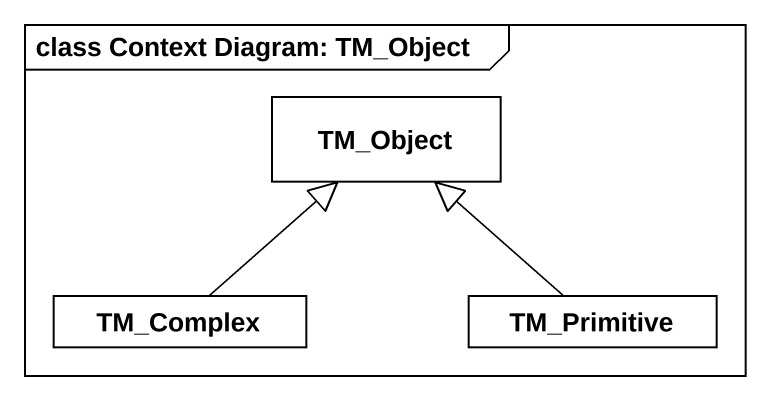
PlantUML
@startuml
mainframe class Context Diagram: TM_Object
hide circle
hide empty members
class TM_Object
class TM_Complex
class TM_Primitive
TM_Complex -up-|> TM_Object
TM_Primitive -up-|> TM_Object
@enduml
